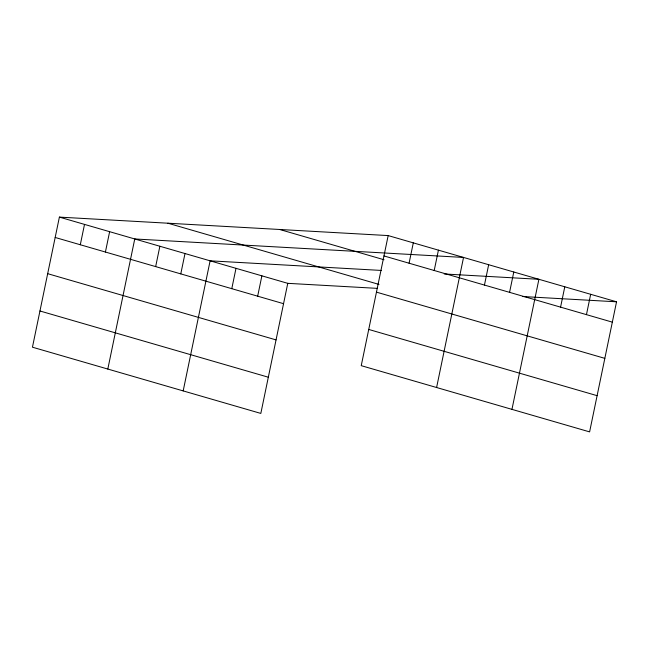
<?xml version="1.0" encoding="UTF-8"?>
<svg xmlns="http://www.w3.org/2000/svg" width="649" height="649" viewBox="0 0 649 649"><rect width="100%" height="100%" fill="white"/><g stroke="black" fill="none" stroke-linecap="round" stroke-linejoin="round"><path stroke-width="0.97" d="M388.175 235.579L361.233 365.663L589.608 431.885L616.55 301.801L388.175 235.579L59.392 217.115L32.45 347.199L260.825 413.421L287.767 283.337L377.523 288.375M80.298 244.754L84.508 224.4M105.414 252.039L109.632 231.685M107.815 369.054L134.749 238.97L463.54 257.434L436.599 387.518M155.663 266.601L159.873 246.255M180.779 273.886L184.997 253.54M183.18 390.901L210.114 260.825L381.377 270.438M231.782 288.675L236.001 268.329M257.669 296.179L261.88 275.833M409.081 263.218L413.299 242.864M434.205 270.503L438.416 250.149M484.446 285.065L488.656 264.719M509.57 292.35L513.781 272.004M511.964 409.365L538.905 279.289L444.208 273.967M560.574 307.139L564.784 286.793M586.453 314.643L590.671 294.297M522.843 296.536L616.55 301.801M383.965 255.933L612.34 322.147M279.678 229.486L384.021 259.746M167.888 223.207L379.008 284.424M376.461 292.139L604.836 358.362M59.392 217.115L287.767 283.337M55.173 237.469L283.548 303.683M368.737 329.449L597.112 395.671M47.677 273.675L276.052 339.898M39.946 310.985L268.321 377.207"/></g></svg>
